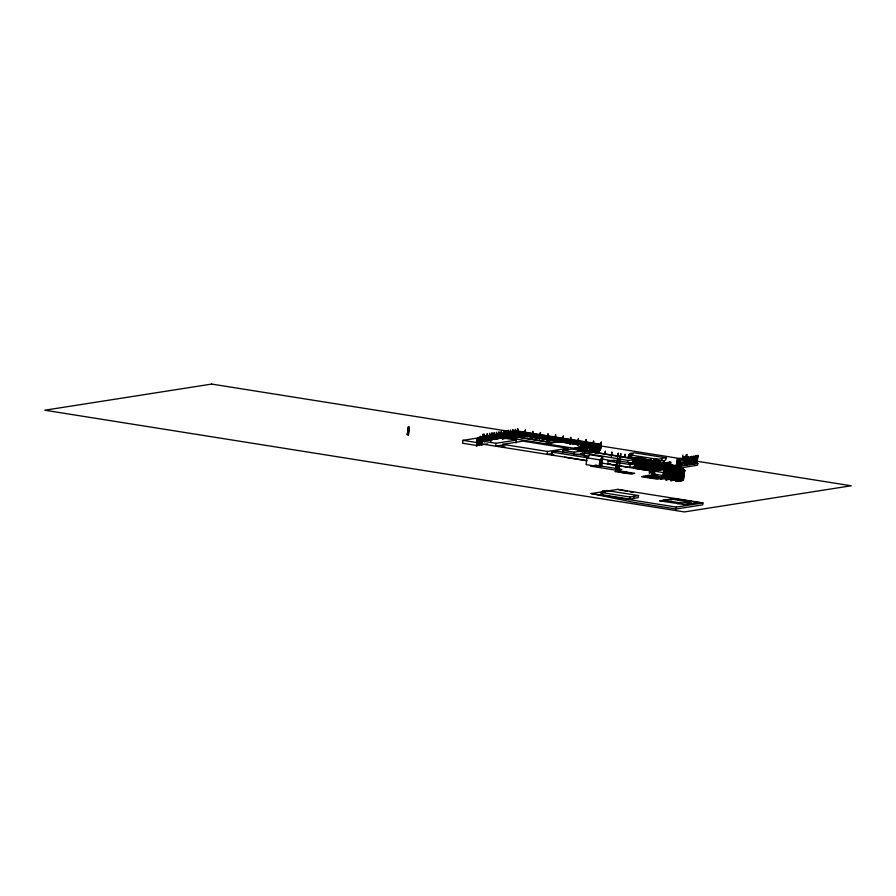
<?xml version="1.0" encoding="UTF-8"?>
<svg xmlns="http://www.w3.org/2000/svg" width="896" height="896" viewBox="0 0 896 896"><rect width="100%" height="100%" fill="white"/><g stroke="black" fill="none" stroke-linecap="round" stroke-linejoin="round"><path stroke-width="1.34" d="M408.307 426.787L407.232 434.93L408.397 426.787M408.24 435.098L409.36 426.944L408.442 435.12M501.76 434.258L462.952 440.339L462.571 443.24L477.008 445.547L487.715 443.867M477.848 437.786L476.571 445.928L477.624 437.662L482.586 436.901M476.728 445.95L477.669 437.662M477.008 445.547L477.4 442.635L481.41 442.008M479.035 445.536L480.278 436.173M481.208 443.89L481.6 440.989L496.037 443.285L516.342 440.104L515.962 443.005M481.432 445.166L482.933 434.291L481.645 445.2M482.854 440.955L484.019 434.179L483.123 440.978M482.776 441.952L483.806 434.146M484.4 441.706L485.15 436.184L484.534 441.728M486.192 440.429L487.155 433.63M486.405 440.462L487.357 433.664M487.256 440.059L501.995 437.338M600.645 447.664L516.846 434.358L487.346 439.376L516.88 434.773M502.286 435.994L487.379 438.693L516.925 434.078L569.509 442.019M517.115 433.003L487.525 438.021L517.059 433.406L600.768 446.712M517.149 432.734L487.558 437.338L517.149 432.309L600.914 445.626M601.037 444.674L517.25 431.368L487.738 435.971L517.328 430.954L601.093 444.27M488.634 440.138L489.72 433.272L488.779 440.07M490.784 441.045L491.904 432.88M490.986 441.056L492.061 432.902M493.304 439.309L494.256 432.51L493.461 439.342M495.645 438.95L496.597 432.152L495.802 438.973M496.037 443.285L495.656 446.186L505.131 444.707M497.045 438.794L494.491 439.578M497.986 438.581L498.938 431.782L498.142 438.603M500.326 438.211L501.278 431.413L500.483 438.234M505.646 437.864L502.018 438.032M487.558 437.338L517.205 432.32M487.738 435.971L517.384 430.965M502.488 439.208L503.776 431.066L502.701 439.219M502.645 439.23L503.776 431.066M567.56 450.229L567.818 448.291L523.006 441.157L502.701 444.338L502.32 447.25L505.019 446.824M505.96 430.685L504.986 438.861L506.117 430.707M507.349 437.114L508.301 430.315M507.506 437.136L508.458 430.338M509.69 436.744L510.642 429.946L509.846 436.766M512.042 436.374L512.982 429.576L512.187 436.408M514.203 437.371L515.48 429.24L514.36 437.394M517.664 428.848L516.88 435.669L517.821 428.87L516.757 435.714L492.083 439.555M525.258 430.058L524.642 435.523L525.414 430.08M531.91 438.066L532.851 431.256L532.067 438.088M538.261 437.058L600.678 447.395M538.53 435.019L600.947 445.357M539.504 439.264L540.445 432.466L539.84 437.931M547.098 440.474L548.038 433.675L547.254 440.507M567.818 448.291L547.512 451.472L547.131 454.373L552.541 453.533M588.806 456.21L557.592 451.248L551.992 452.122L551.611 455.034L553.851 454.686M554.691 441.683L555.587 434.896M554.848 441.706L555.632 434.885M563.226 436.094L562.621 441.56L563.382 436.117M562.61 453.32L562.99 450.419L572.051 448.997L583.162 450.766L582.781 453.667L576.307 454.686M569.766 439.981L517.16 432.051L487.648 436.654L517.294 431.648M569.878 444.102L570.819 437.304L570.035 444.125M573.72 455.09L574.101 452.178L583.162 450.766M577.472 445.312L578.413 438.502M577.629 445.334L578.57 438.536M578.67 450.722L579.264 446.645M578.827 450.755L579.421 446.667M580.821 450.542L581.56 446.488L580.978 450.576M585.245 445.155L586.006 439.712M585.402 445.178L586.163 439.746M593.522 452.346L584.539 453.152L584.158 456.064L586.88 456.523M584.942 451.539L585.704 446.096L585.099 451.573M585.536 450.498L585.794 447.742L585.581 450.486M587.093 451.36L588.011 445.939L573.339 448.168L545.966 443.811L560.336 441.56M587.25 451.382L587.854 445.917M601.53 466.312L602.784 456.803L589.781 454.731L586.958 457.834L586.062 464.621L597.778 466.491M589.4 451.203L590.005 445.738L589.434 451.192L600.197 450.296L601.35 442.154L600.275 450.307L601.35 442.154M591.214 452.357L592.155 445.558M591.371 452.379L592.11 445.57M591.909 451.573L592.323 448.84L592.066 451.595M592.637 449.109L593.6 440.922L592.659 447.72L600.466 449.03M584.17 451.203L593.32 449.77L593.701 446.869L579.331 449.12L574.672 448.381L589.042 446.13M593.365 452.178L594.306 445.379L593.522 452.2M595.325 453.354L596.456 445.2L595.538 453.376M595.482 453.376L596.456 445.2M597.475 453.174L598.606 445.021L597.632 453.197M598.438 452.67L599.01 449.971L598.64 452.682M598.595 452.693L599.01 449.971M599.077 466.693L599.973 459.906L602.784 456.803M602.381 458.371L601.395 465.819L600.566 465.954L601.317 460.242L602.146 460.118M604.979 453.768L605.382 451.046L605.125 453.79M634.402 498.411L634.245 496.25L634.402 498.411L629.776 499.128L600.88 494.536L601.16 492.442L605.483 491.77L602.291 491.254L602.022 493.349M607.79 463.982L608.171 461.082L613.782 460.197L635.768 463.691L635.387 466.603L629.787 467.477L607.79 463.982L610.042 463.635M611.33 456.232L611.867 452.155M611.486 456.254L611.912 452.144M615.731 469.952L616.717 461.798M618.195 453.342L615.989 469.694L616.582 464.24M618.038 455.963L618.442 453.242L618.195 455.997M616.336 469.896L617.826 459.021L616.65 470.12L617.77 461.966M618.654 469.739L620.816 453.432L619.058 469.795M624.568 457.072L625.072 454.373M624.725 457.094L624.971 454.339M627.76 462.381L628.018 460.443L635.712 459.749M638.053 458.338L628.421 456.814L628.701 454.72L633.024 454.037L629.832 453.533L634.469 452.805L666.109 457.845L665.829 459.928C659.949 463.378 660.867 456.344 666.109 457.845M629.787 467.477L630.168 464.576L635.768 463.691M631.098 458.17L631.501 455.448M631.254 458.192L631.658 455.47M632.643 464.061L633.024 461.149L641.211 460.678M629.776 499.128L630.056 497.045L634.682 496.317M634.278 466.726L653.005 470.176M634.614 468.306L635.936 457.408L634.458 468.283L649.914 470.714M636.149 468.014L637.784 457.162M648.054 461.608L644.795 460.477L638.523 460.6L638.814 458.394M639.318 456.87L637.829 467.757L639.262 456.882L654.002 462M602.291 491.254L606.917 490.538L638.568 495.566L638.288 497.661L633.965 498.333M642.365 469.538L643.496 461.384L642.421 469.526M644.661 461.574L644.795 460.477M645.501 466.11L645.882 463.198L651.493 462.325M646.341 461.317L646.486 460.208L640.214 460.342M646.128 467.096L646.386 465.158M648.077 461.048L648.222 459.939L643.205 460.04M649.734 461.339L646.486 460.208M650.686 461.462L651.09 458.741L650.843 461.496M638.523 460.6L636.048 457.442L650.787 462.549L649.398 473.413L650.832 462.549L635.69 460.152M654.741 469.538L649.947 470.277L654.965 469.101M650.126 468.91L653.912 467.936M651.47 461.07L648.222 459.939M652.366 462.258L651.034 473.155L652.523 462.28L637.739 457.173L639.386 459.278M652.254 474.925L654.382 458.405L652.154 474.723L652.926 474.88L652.254 474.925L654.875 458.55M652.568 474.936L654.27 460.499M652.803 474.902L655.066 458.573M654.181 473.614L656.398 458.674L655.771 458.73L653.576 475.07L654.248 474.97L653.464 475.093L655.323 460.958M653.755 475.048L655.894 458.707M654.674 473.514L654.214 475.093L656.264 458.651M654.349 475.115L654.55 473.491M644.941 459.435L657.328 461.406L657.597 459.312L662.222 458.584M657.104 463.758L656.51 469.37L657.07 463.848M657.619 459.838L657.373 462.594L657.776 459.872M654.774 468.462L657.238 468.854L657.619 465.954L664.429 464.968M657.72 470.714L659.042 461.194L657.933 470.747M659.534 463.411L659.098 468.866M658.605 470.579L659.926 461.059M658.818 470.613L659.859 461.07M661.304 463.512L660.52 470.344L661.259 463.523M661.002 478.083L662.021 478.173L661.898 479.114L660.878 479.035L661.248 478.038M662.054 470.053L662.995 463.254M676.917 480.01L661.259 477.534M661.427 477.501L660.878 479.035M661.45 478.15L661.629 477.467L679.314 480.144M661.786 478.206L661.898 479.114M663.746 463.669L664.149 460.947M662.066 477.534L679.224 479.954L678.821 481.152L678.944 480.2L683.413 479.506L670.275 477.512M663.902 463.691L664.306 460.97M653.923 474.074L662.805 475.485L663.186 472.573L653.038 470.96L673.042 467.824L683.189 469.437L681.822 478.822M663.734 469.784L664.642 462.918L663.891 469.818M664.362 478.733L664.485 477.781L664.362 478.733L663.208 478.666L665.19 464.52L680.915 467.118M663.678 477.299L665.314 464.498L680.792 467.141M665.426 464.654L663.208 478.666M665.683 464.699L663.914 477.77L661.326 478.139M664.765 472.73L664.227 476.851L663.566 476.885L680.378 479.976M664.832 472.192L665.224 469.302M665.302 468.653L665.818 464.722L669.346 469.302M664.373 476.874L664.541 475.597M665.426 469.526L665.829 466.794M664.608 476.706L664.81 475.474M665.09 476.638L665.291 475.406M665.694 472.013L665.661 469.235M665.213 476.493L666.254 469.146M666.064 472.315L664.35 472.102L669.234 472.931M667.195 464.934L665.358 478.576L665.638 475.821M666.68 469.459L667.33 464.957M666.064 476.616L667.061 469M667.15 468.328L667.274 466.301M665.941 478.867L666.971 478.957L666.848 479.909L665.818 479.819L666.187 478.834M666.21 476.493L667.184 468.989M667.531 466.334L666.77 468.261L684.522 471.072M667.643 465.181L668.058 462.459L667.8 465.203M666.333 476.482L666.893 468.978M667.408 468.328L667.666 466.357M666.602 476.392L667.453 470.277M666.725 476.258L667.408 471.352M668.237 466.738L668.494 464.8L670.342 464.632L651.28 461.429M667.117 477.31L668.08 469.93M668.192 469.157L668.707 465.181L668.192 469.694L674.274 468.91M667.117 477.848L667.285 476.09M667.442 474.947L667.957 469.952M667.789 475.014L668.438 470.12M668.315 469.717L672.627 468.642M667.722 476.739L668.685 469.403M668.763 468.754L669.021 466.222L659.243 467.779M669.29 464.61L665.302 464.677M669.458 463.243L659.691 464.374M659.725 464.106L669.894 462.224L669.178 467.656M667.856 476.762L668.808 469.381L667.979 476.739M668.92 468.563L669.738 462.19M669.122 470.019L667.934 476.101M669.054 478.632L669.301 479.517L668.158 479.45L668.741 478.296M668.662 477.982L668.158 479.45M667.352 477.893L669.01 477.568L669.984 470.232L668.696 477.568L668.909 476.302L663.947 475.496L665.784 475.194M669.704 469.403L670.746 462.034L669.962 468.866M668.73 478.531L669.85 470.21M669.883 469.549L675.909 469.168M669.01 478.038L666.266 478.923M670.309 468.832L670.432 466.838M669.166 478.15L669.301 479.517M669.278 477.747L670.286 470.142M670.421 468.81L670.566 466.861M669.648 475.798L670.13 472.091M669.67 477.814L670.746 470.21L669.726 477.669M670.936 468.787L664.552 469.414L680.501 471.845L681.453 479.136M671.07 467.723L671.306 465.931L692.597 462.594L697.805 463.422L697.57 465.214L676.278 468.552M671.082 469.616L671.854 465.674M670.298 476.392L671.138 470.266M671.216 469.638L671.72 465.662M670.398 477.826L671.619 470.501M670.522 478.397L671.485 470.478M672.19 467.085L671.933 469.045M670.656 477.837L672.134 470.109M671.81 469.067L672.067 467.062M670.891 479.651L671.91 479.741L671.787 480.693L670.768 480.603L670.891 479.651L673.803 479.338L674.934 470.355L679.19 469.683M671.272 477.445L672.392 469.818L670.779 477.389M672.448 469.034L666.546 469.437M673.232 465.898L671.698 478.173L674.654 477.702M671.866 478.184L671.698 477.59M673.165 469.952L672.034 478.632L675.002 478.184M673.445 469.291L673.702 467.32M672.168 478.654L673.333 469.795M673.322 469.302L673.579 467.298M673.714 469.862L672.717 477.21L671.81 477.221M672.84 477.064L673.781 470.792M673.59 473.256L673.915 470.814M674.162 470.87L673.232 477.12L672.358 477.131M674.229 470.12L674.744 466.133M674.251 480.312L674.374 479.36L674.251 480.312L673.098 480.245L673.221 479.293M673.411 477.546L673.333 478.43L674.52 470.814M673.882 473.312L674.195 470.859M673.568 479.102L674.587 470.926L675.539 470.792M674.755 469.706L675.08 467.544M673.971 478.352L675.069 470.87M674.453 478.274L675.45 470.926M674.901 475.686L675.595 470.646M675.741 470.355L676.256 466.379M674.834 478.531L675.674 471.061M675.864 470.344L677.477 458.573L676.211 469.762L676.603 467.824M674.968 478.554L675.987 470.714M676.346 469.784L676.469 467.802M675.315 479.158L675.685 472.976M676.435 470.59L680.646 470.333M676.57 470.613L682.472 470.21M675.562 479.08L679.706 478.509M675.83 480.446L676.861 480.525L676.738 481.477L675.707 481.387L675.83 480.446L678.619 480.11M677.062 471.318L676.514 477.434M677.757 466.614L677.118 470.579L677.891 466.637M676.077 480.402L675.707 481.387M677.186 471.296L676.066 478.845M676.514 478.934L676.614 476.806M677.029 472.808L677.331 471.408M676.614 478.946L676.693 478.061M677.846 470.03L678.104 468.014M678.194 466.502L679.325 458.338L678.25 466.491M676.614 480.57L676.738 481.477M676.749 480.032L683.469 479.091L684.421 470.523L679.874 471.139L678.742 480.133L676.29 480.514L683.077 479.035M677.97 470.008L677.981 468.037M678.082 470.859L682.416 470.613M677.141 479.024L683.536 478.554L682.64 478.565M677.522 478.968L677.891 477.019M678.63 470.814L679.403 466.883M677.701 479.886L661.136 477.546L663.566 477.165M677.779 479.002L678.698 471.576M678.765 470.837L679.269 466.861M677.914 479.573L683.514 478.688M677.902 479.024L678.821 471.554M679.134 470.098L673.109 470.478M678.149 479.192L678.608 471.643M679.224 470.243L679.739 468.283L678.866 470.355M679.885 466.234L680.848 458.046L679.728 466.211M679.19 481.096L678.037 481.029L678.227 479.797M678.25 479.214L678.328 478.274M678.664 479.573L678.037 481.029M678.877 479.83L679.493 471.755M680.109 471.598L680.926 466.984L679.302 479.349M679.067 480.178L680.826 466.883M679.403 480.816L679.773 479.819L680.557 479.942L680.434 480.894L679.403 480.816L679.526 479.864M680.31 473.077L681.251 468.518M682.864 455.056L681.576 465.965M679.762 479.136L680.848 471.666L681.755 471.643L680.4 478.912M680.87 470.512L681.117 468.496M676.043 509.018L676.301 507.091L702.957 502.914L702.71 504.84L676.043 509.018L633.472 502.253L591.158 493.55L617.814 489.373L702.957 502.914M680.893 471.654L679.638 478.957L681.464 478.677M680.142 479.08L679.986 479.909L678.798 480.099M680.31 479.987L680.434 480.894M680.277 479.058L681.408 471.576L682.315 471.554M680.915 478.834L681.923 471.498M681.498 479.472L681.923 480.67L680.893 480.581L681.016 479.629L682.046 479.718M682.248 470.725L682.774 468.619L682.483 470.859M680.893 480.581L681.262 479.595M681.307 478.901L682.83 471.475M682.36 470.882L682.651 468.642M681.475 479.685L682.438 471.408M681.677 480.704L681.89 479.539M682.147 478.766L682.718 471.363L681.598 479.662L683.021 478.923M682.226 478.755L683.39 473.155M668.942 468.059L684.589 470.534L683.29 480.446L682.259 480.368L682.382 479.416M682.629 479.371L682.259 480.368M683.726 471.206L682.237 478.632M683.032 478.632L684.13 470.478M683.166 479.539L683.29 480.446M683.155 478.61L684.242 471.173L683.211 471.296L682.584 472.752L683.469 472.606M684.264 470.49L679.806 471.565M684.914 465.45L686.414 454.563L684.981 465.438M687.221 454.44L685.653 465.259M688.419 456.859L687.344 465.013L688.464 456.859M690.312 456.613L689.181 464.778L690.256 456.624M691.992 456.355L690.872 464.509L691.947 456.355M692.563 464.251L693.526 456.064L692.406 464.218M695.173 455.806L694.086 463.96L695.374 455.829M697.906 455.381L696.786 463.534L698.062 455.403M669.446 468.406L664.955 463.669L667.755 466.278M666.77 464.363L671.35 468.709L666.893 464.386M672.818 468.53L668.36 464.218M669.782 464.845L674.363 469.179L669.872 464.453M669.928 468.07L664.955 463.669M675.875 469.426L671.384 464.688L675.965 469.022M671.216 468.686L666.982 463.994M672.806 465.326L677.387 469.661M674.318 465.573L678.899 469.907L674.442 465.584M680.4 470.142L675.909 465.416L680.49 469.75M677.331 466.054L681.912 470.389L677.421 465.651M683.379 470.21L678.933 465.898M680.355 466.525L684.936 470.859L680.434 466.133M675.606 470.31L680.165 467.018M676.211 470.4L680.781 467.096M679.123 474.107L674.677 477.288L666.322 478.509L665.818 479.819M681.285 472.517L683.525 470.915M681.856 472.606L684.062 471.016M486.92 435.949L482.854 436.666M477.523 438.749L482.44 437.987M477.434 439.432L482.35 438.659M477.4 439.701L482.317 438.939M487.491 438.29L517.026 433.686M477.31 440.384L482.227 439.611M482.171 440.026L477.254 440.787M516.846 435.042L487.256 439.645M477.165 441.47L482.082 440.698M477.131 441.739L519.445 435.053M487.222 440.328L490.907 439.757M481.992 441.381L477.086 442.154M489.574 440.35L492.027 439.958M511.739 436.89L514.192 436.498M477.042 442.422L481.958 441.65M502.813 438.648L505.49 438.234M476.997 442.826L481.902 442.064M481.04 442.568L476.941 443.206L586.891 460.645M525.84 436.072L511.459 438.323L505.064 437.304M526.512 436.184L519.434 437.293L552.406 442.534L559.485 441.426M628.421 456.814L630.582 456.467M657.328 461.406L661.954 460.678M659.568 463.333L655.458 464.106L658.706 463.59M669.894 462.224L659.781 463.702M655.536 464.755L650.563 465.517L655.536 464.341M636.686 467.914L634.816 468.317L636.675 468.026M655.502 465.024L650.474 466.2L655.39 465.427M655.413 465.707L650.44 466.883L655.357 466.11M659.602 465.058L669.424 463.523L665.638 464.498M659.546 465.461L664.462 464.699M666.344 464.811L669.57 469.381L670.342 465.438M655.267 466.794L650.306 467.555L655.267 466.379M655.234 467.062L650.216 468.238L655.122 467.466M681.901 462.952L685.966 462.19M622.765 472.763L624.4 472.506M626.864 472.125L617.411 471.139M667.038 466.155L682.763 468.765L667.027 466.29M659.277 467.499L669.155 465.562L659.333 467.096M653.822 468.619L650.082 469.605L653.766 469.022M659.187 468.182L666.557 467.029M659.154 468.451L666.467 467.286L657.238 468.854M658.146 469.112L658.963 468.854M649.992 470.277L668.931 467.32M649.925 470.602L652.803 470.142M668.774 467.712L649.701 470.702L601.742 463.075M665.168 468.642L680.378 471.195M676.357 466.738L697.805 463.422M669.357 468.126L664.642 468.731L680.254 471.218L684.589 470.534M664.933 469.47L669.155 468.81M666.445 469.717L666.344 472.427L664.507 472.73M669.827 469.963L673.019 469.459M671.474 470.221L675.853 469.571M673.165 470.075L677.555 469.426M664.586 472.192L665.818 471.867M665.941 472.293L664.306 472.506L669.166 473.469M674.509 470.96L683.189 469.437M675.674 471.184L675.618 472.584L678.642 473.043M669.301 473.491L664.283 472.64L665.806 472.27M646.811 477.501L650.91 476.862M662.805 475.485L672.134 474.018M674.8 473.603L682.808 472.349M654.203 477.12L655.85 476.862L648.032 475.619M658.302 476.47L648.861 475.485M664.261 475.608L669.469 475.854M678.362 473.581L675.562 472.998L678.485 473.592M650.72 478.128L651.941 477.938L648.043 477.31M663.835 476.75L680.165 479.483M668.808 476.19L663.97 475.35M661.114 477.68L663.835 477.344M661.506 477.747L664.026 477.333M663.331 477.714L664.765 477.49M664.742 477.926L662.01 478.363L646.397 475.877L650.496 475.238L680.501 479.954M675.472 476.627L677.768 477.03M670.667 477.4L673.4 476.974M664.821 478.419L665.605 478.542M668.942 477.725L673.781 477.042M668.651 478.106L673.77 477.176M677.902 477.053L675.237 476.493M666.971 478.957L666.848 479.909M672.09 478.229L676.48 477.579M671.944 478.509L673.243 478.307M682.091 476.762L682.954 476.493M669.771 479.203L670.309 479.36M673.725 478.486L678.115 477.837M673.579 478.766L676.614 478.363M679.784 477.949L671.272 479.304L670.768 480.603M678.037 478.688L679.818 478.419M681.173 478.218L676.379 478.99M671.91 479.741L671.787 480.693M677.197 479.349L678.496 479.136M674.71 479.987L675.248 480.155M600.88 494.536L603.042 494.2M634.245 496.25L638.568 495.566M661.853 500.461L673.826 498.579L699.664 502.69L683.402 504.627M677.544 503.698L691.858 501.446M628.914 463.232L632.766 462.885M647.405 475.429L648.682 475.518M665.784 501.088L659.512 500.83L684.197 504.504M681.498 472.046L682.875 472.046L680.702 471.587M678.765 500.158L670.566 499.094M671.675 501.267L663.477 500.203M691.712 503.328L685.059 502.522M620.939 472.069L622.966 472.282M652.389 476.426L654.405 476.627M686.717 456.669L682.774 457.453M686.683 456.758L682.763 457.374M517.205 431.637L601.003 444.954M517.026 432.992L600.824 446.309M516.936 433.675L600.734 446.992M516.802 434.762L600.589 448.078M516.757 435.03L522.446 435.938M525.034 436.352L527.654 436.766M530.242 437.181L538.059 438.413M541.968 439.04L544.589 439.454M547.176 439.869L561.501 442.142M564.088 442.557L568.008 443.173M569.307 443.386L578.435 444.83M581.022 445.245L584.942 445.861M586.219 446.074L600.555 448.347M516.712 435.445L520.128 435.982M591.371 447.306L600.499 448.75M592.581 448.19L600.41 449.434M503.07 434.47L512.254 435.926M592.357 449.053L600.275 450.307M628.701 454.72L657.597 459.312M590.99 449.4L593.32 449.77M666.322 462.728L664.832 472.024M501.906 437.808L516.342 440.104M645.624 460.656L654.203 462.022M665.392 464.15L668.147 466.346M486.909 436.027L482.832 436.587M638.322 460.04L652.523 462.28M664.216 464.139L655.57 462.762L646.509 464.184L657.619 465.954M643.776 461.093L650.205 462.112M671.306 465.931L676.558 466.76M633.024 461.149L645.882 463.198M562.99 450.419L574.101 452.178M482.35 438.245L477.49 439.029M650.429 465.136L634.794 462.65L650.373 465.539M659.422 466.413L669.245 464.878L659.366 466.827M669.312 468.518L684.533 470.938L679.773 471.834L684.499 471.218L666.747 468.395M650.339 465.819L634.704 463.333L650.283 466.222M482.216 439.331L477.344 440.115M650.25 466.491L634.614 464.016L650.194 466.906M664.586 469.134L680.77 471.8M482.082 440.283L477.221 441.067M650.16 467.174L634.525 464.688L652.299 468.07M551.992 452.122L588.627 457.957M683.458 473.01L682.942 473.346M502.701 444.338L547.512 451.472M586.958 457.834L599.973 459.906M608.171 461.082L630.168 464.576M650.07 467.846L634.435 465.371L650.014 468.261M675.741 472.562L678.686 473.032M649.981 468.53L634.346 466.054L649.925 468.944M634.256 466.726L649.891 469.213M652.691 470.277L634.166 467.41L649.746 470.299M462.952 440.339L477.4 442.635M564.738 457.195L586.667 460.678M673.008 476.918L680.915 478.274M673.053 477.434L683.469 479.091L671.16 477.288M677.79 478.442L678.395 478.643M663.398 477.198L679.179 479.651M681.139 480.536L681.923 480.67M616.594 471.262L632.621 473.682M643.653 476.358L648.861 477.187M677.992 500.27L688.598 501.962M690.917 503.451L692.866 503.754M670.902 501.39L681.509 503.07M601.16 492.442L630.056 497.045M591.158 493.55L676.301 507.091M636.306 458.92L573.194 448.818L635.813 459.312M648.066 461.373L667.128 464.565M584.539 453.152L628.018 460.443M580.978 453.096L585.066 453.779M665.381 467.242L668.114 467.701M601.821 459.021L614.051 461.07M617.814 489.373L627.368 491.333M630.101 491.893L632.834 492.453M653.878 476.19L655.222 476.504M622.429 471.845L623.784 472.147M672.896 464.934L677.342 469.246M671.384 464.688L675.83 469.011M639.475 456.904L641.122 459.01M680.378 471.822L681.778 479.091M680.198 471.845L681.654 479.069M667.285 471.397L667.766 474.936M667.128 471.352L667.61 474.947M583.554 446.286L583.128 450.386L583.565 446.286M673.109 465.92L672.594 469.862L673.109 465.92M674.621 466.155L674.106 470.098L674.621 466.155M674.957 467.555L674.699 469.526L674.957 467.555M684.264 457.106L683.67 462.717L684.264 457.106M696.898 455.538L695.778 463.691L696.909 455.538M679.65 474.197L675.248 477.378L679.694 474.197M211.702 384.07L44.8 410.222L684.298 511.93L851.2 485.778L211.702 384.07M482.44 437.573L477.534 438.334L482.44 437.573M518.605 437.416L512.142 438.435L545.104 443.677L551.578 442.658L518.605 437.416M595.997 465.259L590.453 466.122L616.269 470.232L621.813 469.358L595.997 465.259M619.058 470.882L614.958 471.52L630.571 474.006L634.67 473.368L619.058 470.882M664.317 465.371L659.4 466.133L664.373 465.371M652.781 474.443L652.109 474.488L652.781 474.443M645.702 476.034L641.614 476.672L657.227 479.158L661.315 478.52L645.702 476.034"/></g></svg>
